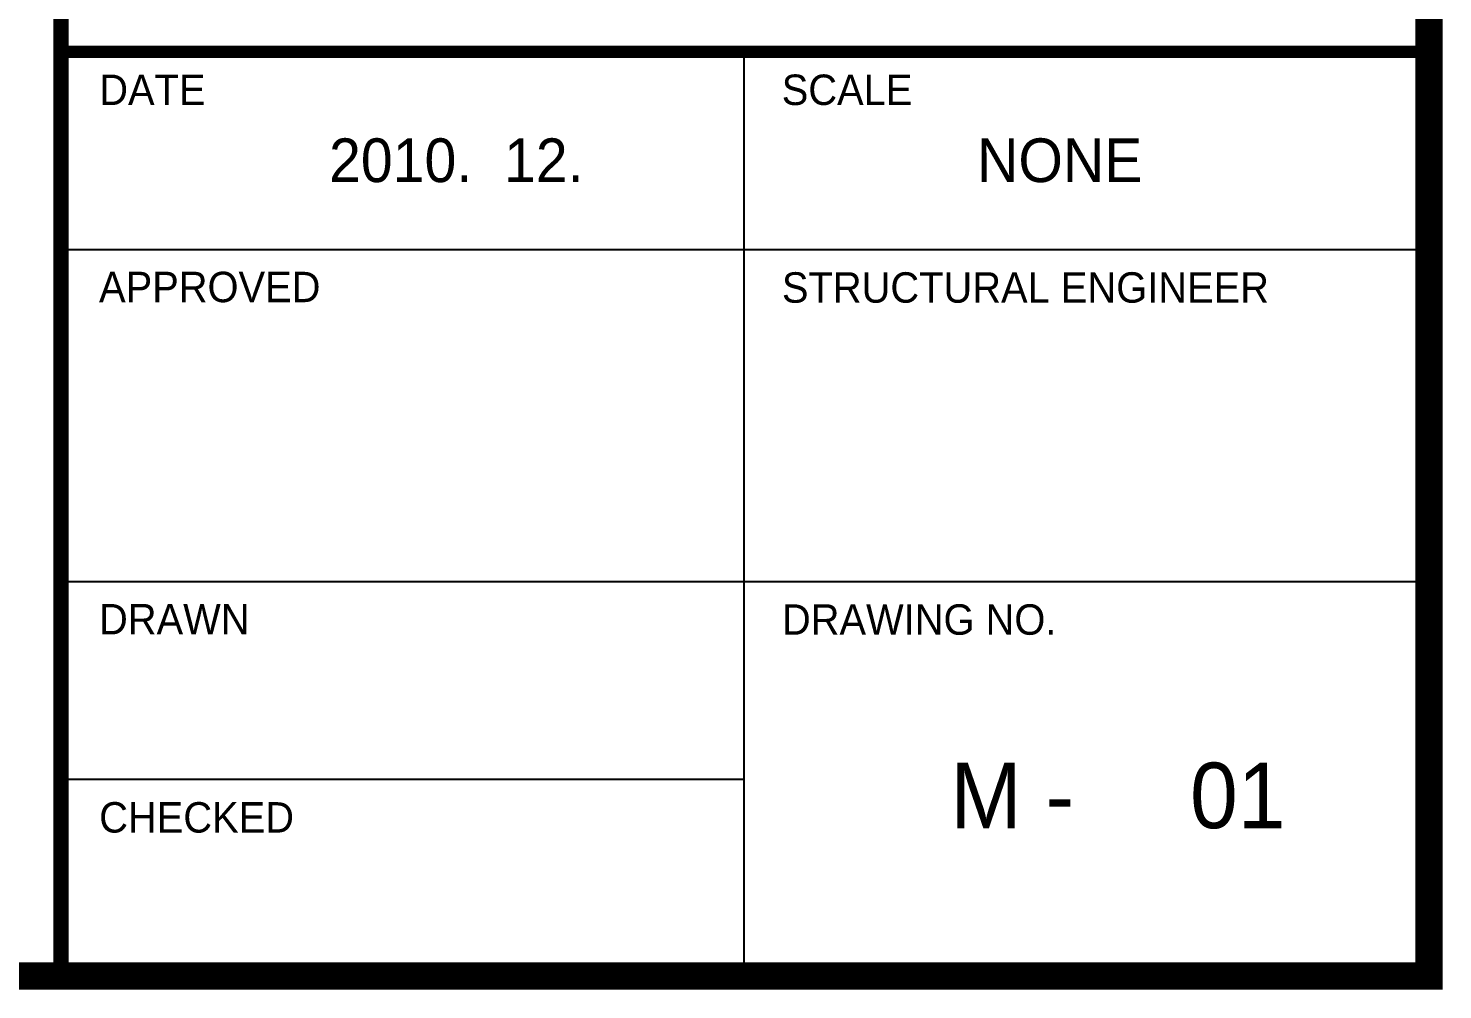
# Model space of a CAD drawing. Header units: millimetres. Extents: x 83956 to 461956, y 36707 to 125807.
# Drawn here: x 138155 to 145139, y 82652 to 87404 of the extents above; entities that cross this region are included whole.
import ezdxf

# ---------------------------------------------------------------- set-up
doc = ezdxf.new("R2010")
doc.units = ezdxf.units.MM
doc.header["$LTSCALE"] = 100
doc.header["$MEASUREMENT"] = 0
doc.layers.add('FORM', color=8, linetype='CONTINUOUS')
doc.layers.add('TXT', color=7, linetype='CONTINUOUS')
doc.styles.add('HY울릉도L', font='HYWULM.TTF')
doc.styles.add('TITLE', font='Gulim.ttf')

# ---------------------------------------------------------------- blocks, each defined once
blk = doc.blocks.new('PMC-FORMV')
at = {"layer": 'FORM'}
for p, q in [((38487.5, 4020.3), (38487.5, 975)), ((36239.9, 3368.6), (40743.7, 3368.6)), ((36239.9, 2275), (40743.7, 2275)), ((36239.9, 1623.2), (38487.5, 1623.2))]:
    blk.add_line(p, q, dxfattribs=at)
at = {"layer": 'FORM', "const_width": 90.2}
blk.add_lwpolyline([(1543.7, 975), (1543.7, 28725), (40743.7, 28725), (40743.7, 975)], close=True, dxfattribs=at)
at = {"layer": 'FORM'}
for points, const_width in [([(36239.9, 975), (36239.9, 28725)], 50.1), ([(36239.9, 4020.3), (40743.7, 4020.3)], 40.1)]:
    blk.add_lwpolyline(points, dxfattribs=dict(at, const_width=const_width))
at = {"layer": 'FORM', "style": 'TITLE'}
for s, height, p in [('DATE', 100.27, (36366, 3844.9)), ('SCALE', 100.27, (38612.8, 3844.9)), ('APPROVED', 100.27, (36365.3, 3195.2)), ('STRUCTURAL ENGINEER', 100.273, (38613.4, 3193.5)), ('DRAWN', 100.27, (36365.3, 2100.6)), ('DRAWING NO.', 100.273, (38613.5, 2099.5)), ('CHECKED', 100.27, (36365.8, 1447.7))]:
    blk.add_text(s, height=height, dxfattribs=at).set_placement(p)

msp = doc.modelspace()

# ---------------------------------------------------------------- block references
at = {"layer": 'FORM', "xscale": 1.5, "yscale": 1.5, "zscale": 1.5}
msp.add_blockref('PMC-FORMV', (83956.1, 81257.1), dxfattribs=at)

# ---------------------------------------------------------------- texts
at = {"layer": 'TXT', "style": 'HY울릉도L'}
for s, height, p in [('2010.  12.', 216, (139639.8, 86643.3)), ('NONE', 216, (142839.9, 86643.3)), ('M -', 324, (142707.5, 83450.1)), ('01', 324, (143891.7, 83450.1))]:
    msp.add_text(s, height=height, dxfattribs=at).set_placement(p)

doc.saveas('drawing.dxf')
